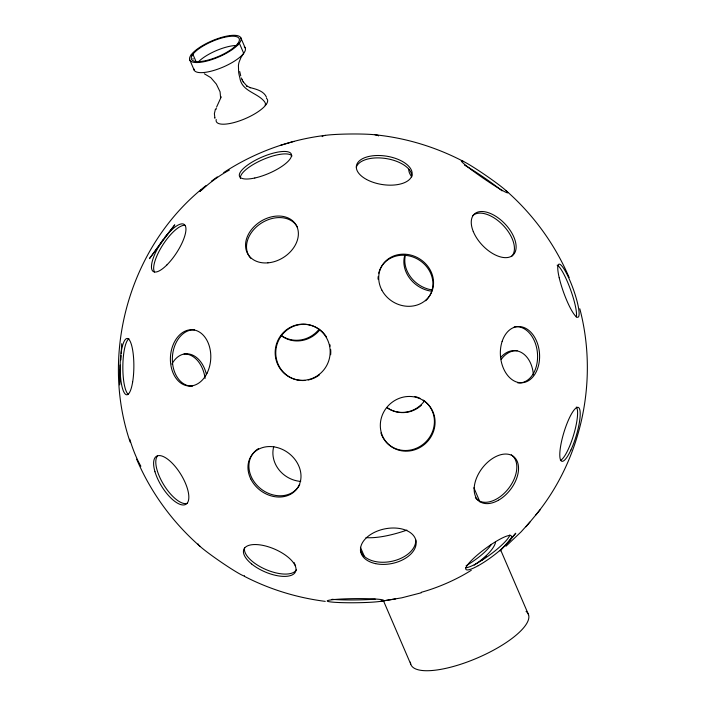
<?xml version="1.0" encoding="UTF-8"?>
<svg xmlns="http://www.w3.org/2000/svg" width="706" height="706" viewBox="0 0 706 706"><rect width="100%" height="100%" fill="white"/><g stroke="black" fill="none" stroke-linecap="round" stroke-linejoin="round"><path stroke-width="1.06" d="M120.144 365.037L119.588 384.849L120.364 369.697M120.867 359.954L121.088 355.621M121.203 353.459L121.697 343.716M220.59 97.693L220.078 91.815L216.363 84.129L210.803 77.642L204.308 73.759M216.115 109.333L216.31 108.133M221.26 96.837L216.636 106.968M215.418 109.13L214.386 113.657L214.898 118.211L214.792 117.77M535.819 514.983C582.159 458.335 598.414 379.387 579.803 308.743M163.307 239.51L149.425 258.678L174.788 224.843L164.975 237.287M200.186 191.379L201.484 189.64L200.107 191.308M509.141 541.246L515.777 533.224L500.13 550.971M505.946 546.232L521.116 531.839L529.924 522.034M525.996 526.773L540.311 509.573M206.24 185.431C130.636 244.214 99.378 351.526 130.125 442.044M211.403 181.221L217.271 176.906M223.776 172.529C254.284 152.584 289.336 139.691 325.528 135.358M293.943 141.403L280.432 145.383M421.305 592.775L401.785 597.814L380.278 601.38M265.006 105.062L265.765 104.453A20.297 16.856 37.2 0 0 264.618 101.814C257.514 92.548 241.576 91.533 239.837 77.678A42.554 35.335 37.2 0 1 238.654 72.339L238.425 65.605A26.899 22.336 37.2 0 1 239.105 62.075L240.905 57.663L243.702 53.294L239.352 43.181L237.745 43.569L238.249 44.725M381.505 601.177L395.642 598.909M375.08 134.802C405.994 137.873 436.158 147.157 463.648 161.55M325.245 601.371C297.05 597.77 269.524 589.351 244.285 576.272M199.86 546.206C172.608 522.316 150.837 492.55 136.637 459.182M505.946 190.532C533.207 214.421 554.907 244.223 569.16 277.555M243.129 81.693L246.968 86.106L246.473 85.814L250.356 87.712L249.606 87.447C255.837 89.132 263.603 90.677 266.506 97.26M242.079 79.654L243.314 82.055M473.867 487.784L479.939 501.895M500.766 550.248L528.538 614.723M240.799 37.745L245.15 47.849M196.144 61.81L192.897 54.274L191.3 54.653L191.847 55.915M192.932 58.448L193.206 59.075M189.852 60.098L194.203 70.203M360.431 547.318L364.34 556.39M383.429 600.709L410.76 664.178M241.417 77.969L242.255 80.007M240.728 75.869L239.722 71.527M244.232 46.79A27.825 8.737 -23.3 0 1 223.731 66.796A27.825 8.737 -23.3 0 1 193.894 68.906M266.436 98.346A27.825 8.737 -23.3 0 1 244.682 118.89A27.825 8.737 -23.3 0 1 216.204 119.499M198.58 61.643A25.972 8.154 -23.3 0 1 236.978 45.484M526.041 611.343A63.893 20.059 -23.3 0 1 478.95 657.286A63.893 20.059 -23.3 0 1 410.433 662.14M406.877 530.118A63.893 20.059 -23.3 0 1 365.999 537.61M322.421 136.62A28.169 2.065 -0.6 0 1 349.717 134.008A28.169 2.065 -0.6 0 1 378.46 135.923M201.863 189.949A28.169 5.216 -36.4 0 1 229.326 170.111M154.535 271.995A28.169 9.24 -56.8 0 1 163.068 244.523A28.169 9.24 -56.8 0 1 184.884 225.329M240.508 178.583A28.169 8.843 -23.3 0 1 262.403 159.803A28.169 8.843 -23.3 0 1 292.019 155.982M250.762 258.264A28.169 21.33 -32.1 0 1 260.902 223.423A28.169 21.33 -32.1 0 1 297.553 227.42M356.318 167.145A28.169 14.341 9 0 1 387.082 158.718A28.169 14.341 9 0 1 411.713 176.941M378.725 273.196A28.169 25.275 31.1 0 1 418.243 259.49A28.169 25.275 31.1 0 1 425.612 300.782M378.063 279.188A28.169 25.275 31.1 0 1 378.169 276.558M464.53 165.151A28.169 1.88 34.5 0 1 502.063 190.867M472.596 215.762A28.169 15.55 46.5 0 1 503.272 225.47A28.169 15.55 46.5 0 1 511.409 256.605M514.215 326.949A28.169 19.565 85.3 0 1 537.513 353.971A28.169 19.565 85.3 0 1 517.772 382.881M557.14 265.209A28.169 5.101 70.2 0 1 570.254 288.851A28.169 5.101 70.2 0 1 576.246 317.047M411.519 176.518A28.169 12.364 23.4 0 1 408.783 169.334M432.204 289.919A28.169 23.395 37.2 0 1 405.173 256.357M431.26 291.163A28.169 23.395 37.2 0 1 404.829 255.21M319.112 329.208A28.169 26.546 -44.7 0 1 281.262 335.447M319.765 329.878A28.169 26.546 -44.7 0 1 281.2 335.571M184.028 353.971A28.169 19.565 85.3 0 1 205.102 378.39M171.911 364.111A28.169 19.565 85.3 0 1 190.796 354.421A28.169 19.565 85.3 0 1 206.461 374.639M140.882 466.251A28.169 5.101 70.2 0 1 129.78 439.238M128.483 394.522A28.169 6.875 -89.6 0 1 122.844 366.476A28.169 6.875 -89.6 0 1 128.977 338.765M187.461 503.272A28.169 11.305 58.4 0 1 164.207 485.525A28.169 11.305 58.4 0 1 157.535 455.882M192.57 386.111A28.169 20.165 -86.3 0 1 172.361 357.924A28.169 20.165 -86.3 0 1 194.45 329.896M304.921 380.455A28.169 27.437 -72.2 0 1 276.461 359.142A28.169 27.437 -72.2 0 1 292.761 326.622A28.169 27.437 -72.2 0 1 326.604 337.186M329.773 344.493A28.169 27.437 -72.2 0 1 330.17 346.125M330.664 349.444A28.169 27.437 -72.2 0 1 330.646 354.747M319.359 374.965A28.169 27.437 -72.2 0 1 308.222 379.996M299.759 484.545A28.169 23.395 37.2 0 1 259.464 487.705A28.169 23.395 37.2 0 1 258.564 448.531M423.141 400.108A28.169 26.546 -44.7 0 1 423.035 444.365A28.169 26.546 -44.7 0 1 380.931 432.946M414.74 396.481A28.169 26.546 -44.7 0 1 419.973 398.316M576.308 407.044A28.169 6.38 -73.1 0 1 573.66 434.817A28.169 6.38 -73.1 0 1 560.379 460.391M501.242 359.398A28.169 20.165 -86.3 0 1 517.119 350.758M500.845 357.307A28.169 20.165 -86.3 0 1 521.266 352.435A28.169 20.165 -86.3 0 1 533.374 374.86M421.403 405.235A28.169 27.437 -72.2 0 1 387.506 407.874M424.615 400.717A28.169 27.437 -72.2 0 1 386.897 407.68M300.721 481.421A28.169 25.275 31.1 0 1 273.76 446.519M295.585 565.718A28.169 14.341 9 0 1 294.27 562.682M244.488 575.752A28.169 1.88 34.5 0 1 220.537 561.711A28.169 1.88 34.5 0 1 198.077 543.929M296.317 569.866A28.169 12.364 23.4 0 1 265.941 569.548A28.169 12.364 23.4 0 1 244.629 547.618M375.213 599.138A28.169 2.065 -0.6 0 1 332.014 599.288M415.71 539.852A28.169 17.685 -11.3 0 1 390.718 561.535A28.169 17.685 -11.3 0 1 360.378 550.045M509.864 534.866A28.169 5.216 -36.4 0 1 490.449 554.422A28.169 5.216 -36.4 0 1 465.545 567.703M511.285 454.805A28.169 17.729 -52.4 0 1 507.535 489.743A28.169 17.729 -52.4 0 1 475.359 497.739M471.273 570.28A63.893 20.059 -23.3 0 1 421.226 592.316M495.568 542.261A63.893 20.059 -23.3 0 1 474.203 565.118M486.275 556.081A59.251 18.603 -23.3 0 1 482.18 560.061M491.438 544.335A63.893 20.059 -23.3 0 1 466.101 565.797M204.855 61.528A27.825 8.737 -23.3 0 0 240.967 38.15A27.825 8.737 -23.3 0 0 200.151 47.081A27.825 8.737 -23.3 0 0 204.855 61.528M205.552 60.69A25.972 8.154 -23.3 0 0 239.263 38.865A25.972 8.154 -23.3 0 0 201.166 47.205A25.972 8.154 -23.3 0 0 205.552 60.69M166.907 264.918A28.169 9.24 -56.8 0 0 184.442 224.632A28.169 9.24 -56.8 0 0 154.738 254.328A28.169 9.24 -56.8 0 0 166.907 264.918M254.822 178A28.169 8.843 -23.3 0 0 291.384 154.34A28.169 8.843 -23.3 0 0 250.056 163.377A28.169 8.843 -23.3 0 0 254.822 178M267.927 262.853A28.169 21.33 -32.1 0 0 296.582 225.867A28.169 21.33 -32.1 0 0 251.362 229.75A28.169 21.33 -32.1 0 0 267.927 262.853M366.529 179.456A28.169 14.341 9 0 0 411.783 175.9A28.169 14.341 9 0 0 374.401 155.638A28.169 14.341 9 0 0 366.529 179.456M381.84 290.087A28.169 25.275 31.1 0 0 429.301 296.238A28.169 25.275 31.1 0 0 407.247 254.407A28.169 25.275 31.1 0 0 381.84 290.087M471.44 169.749A28.169 1.88 34.5 0 0 507.729 192.817A28.169 1.88 34.5 0 0 474.485 167.896A28.169 1.88 34.5 0 0 471.44 169.749M473.276 231.515A28.169 15.55 46.5 0 0 511.974 255.907A28.169 15.55 46.5 0 0 495.841 216.318A28.169 15.55 46.5 0 0 473.276 231.515M502.142 341.369A28.169 19.565 85.3 0 0 521.778 382.767A28.169 19.565 85.3 0 0 536.004 339.842A28.169 19.565 85.3 0 0 502.142 341.369M559.214 277.767A28.169 5.101 70.2 0 0 577.729 317.294A28.169 5.101 70.2 0 0 568.383 277.158A28.169 5.101 70.2 0 0 559.214 277.767M132.631 382.114A28.169 6.875 -89.6 0 0 127.592 338.527A28.169 6.875 -89.6 0 0 120.77 379.316A28.169 6.875 -89.6 0 0 132.631 382.114M154.976 471.74A28.169 11.305 58.4 0 0 185.281 504.613A28.169 11.305 58.4 0 0 173.42 464.451A28.169 11.305 58.4 0 0 154.976 471.74M207.061 373.165A28.169 20.165 -86.3 0 0 192.5 329.764A28.169 20.165 -86.3 0 0 172.22 370.694A28.169 20.165 -86.3 0 0 207.061 373.165M319.297 374.356A28.169 27.437 -72.2 0 0 313.332 326.163A28.169 27.437 -72.2 0 0 275.375 356.177A28.169 27.437 -72.2 0 0 319.297 374.356M250.78 478.959A28.169 23.395 37.2 0 0 296.644 489.179A28.169 23.395 37.2 0 0 276.02 447.251A28.169 23.395 37.2 0 0 250.78 478.959M411.836 450.569A28.169 26.546 -44.7 0 0 429.063 405.473A28.169 26.546 -44.7 0 0 382.184 415.41A28.169 26.546 -44.7 0 0 411.836 450.569M570.898 450.04A28.169 6.38 -73.1 0 0 578.364 407.424A28.169 6.38 -73.1 0 0 560.74 445.477A28.169 6.38 -73.1 0 0 570.898 450.04M251.627 563.97A28.169 12.364 23.4 0 0 295.311 572.178A28.169 12.364 23.4 0 0 262.217 545.253A28.169 12.364 23.4 0 0 251.627 563.97M339.489 602.553A28.169 2.065 -0.6 0 0 383.517 600.532A28.169 2.065 -0.6 0 0 343.284 598.944A28.169 2.065 -0.6 0 0 339.489 602.553M375.654 563.653A28.169 17.685 -11.3 0 0 416.134 541.987A28.169 17.685 -11.3 0 0 373.183 532.995A28.169 17.685 -11.3 0 0 375.654 563.653M478.2 565.7A28.169 5.216 -36.4 0 0 511.506 536.41A28.169 5.216 -36.4 0 0 476.206 555.984A28.169 5.216 -36.4 0 0 478.2 565.7M498.48 500.227A28.169 17.729 -52.4 0 0 514.418 457.276A28.169 17.729 -52.4 0 0 476.153 479.012A28.169 17.729 -52.4 0 0 498.48 500.227"/></g></svg>
